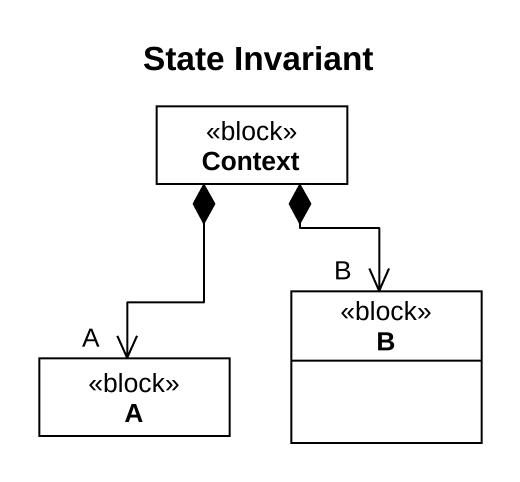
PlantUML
@startuml
title State Invariant
hide circle
hide empty members
class Context <<block>>
class A <<block>>
class B <<block>>
Context *--> "A" A
Context *--> "B" B
@enduml
